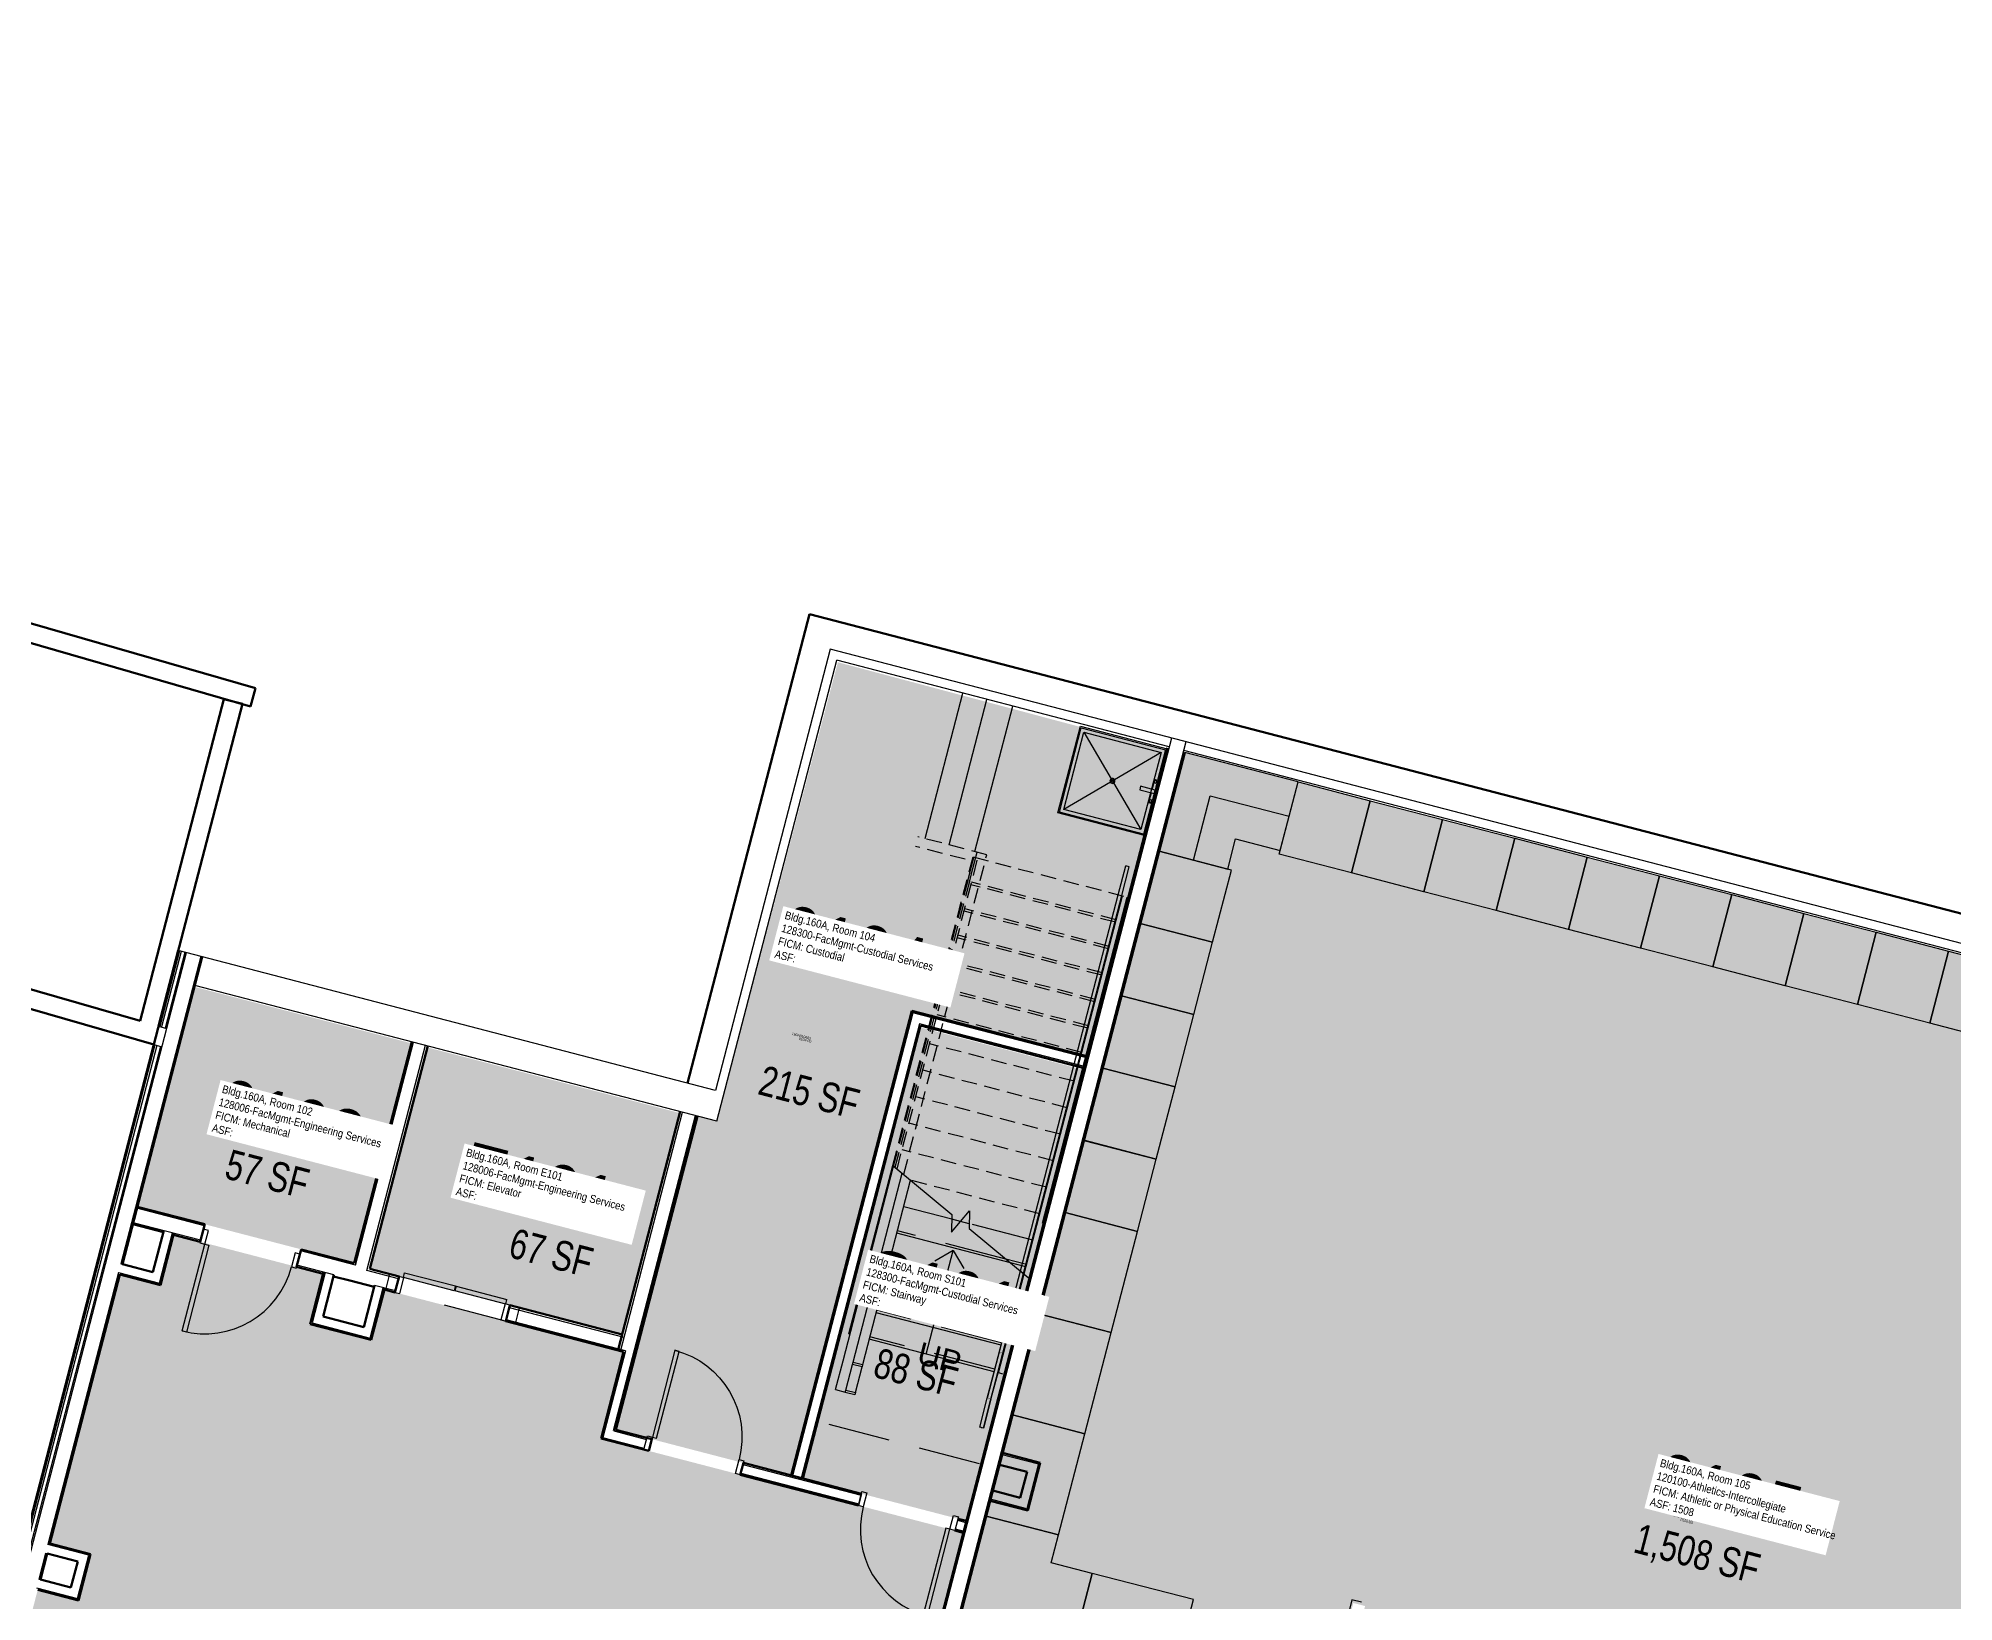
# Model space of a CAD drawing. Header units: inches. Extents: x 69197503 to 69201323, y 27704041 to 27705339.
# Drawn here: x 69199931 to 69200700, y 27704603 to 27705231 of the extents above; entities that cross this region are included whole.
import ezdxf
from ezdxf.enums import TextEntityAlignment as Align

# ---------------------------------------------------------------- set-up
doc = ezdxf.new("R2010")
doc.units = ezdxf.units.IN
doc.header["$LTSCALE"] = 100
doc.header["$MEASUREMENT"] = 0
doc.linetypes.add('DASHED2', pattern=[0.375, 0.25, -0.125])
doc.layers.get('0').update_dxf_attribs({"linetype": 'CONTINUOUS'})
for name, color, linetype in [('A-DOOR', 2, 'CONTINUOUS'), ('A-FLOR', 3, 'CONTINUOUS'), ('A-IDEN-RNUM', 7, 'CONTINUOUS'), ('A-IDEN-SNUM', 4, 'CONTINUOUS'), ('A-IDEN-VNUM', 4, 'CONTINUOUS'), ('A-MISC', 3, 'CONTINUOUS'), ('A-SITE', 3, 'CONTINUOUS'), ('A-WALL', 5, 'CONTINUOUS'), ('AREA-TEXT', 3, 'CONTINUOUS'), ('P-SANR-FIXT', 2, 'CONTINUOUS'), ('Rooms-Category-Color', 7, 'CONTINUOUS'), ('Rooms-College-Color', 7, 'CONTINUOUS'), ('Rooms-Department-Color', 7, 'CONTINUOUS'), ('Rooms-Division-Color', 7, 'CONTINUOUS'), ('Rooms-Information', 7, 'CONTINUOUS')]:
    doc.layers.add(name, color=color, linetype=linetype)
doc.styles.add('AREA', font='arial.ttf', dxfattribs={"width": 0.75, "height": 12})
doc.styles.add('Arial', font='arial.ttf')
doc.styles.add('CP_ROOMSNUMBER', font='arial.ttf', dxfattribs={"height": 1})
doc.styles.add('CP_ROOMVNUMBER', font='arial.ttf', dxfattribs={"width": 0.85, "height": 0.075})

# ---------------------------------------------------------------- blocks, each defined once
blk = doc.blocks.new('DLR_Int_WDFlushPanel_HMFrame - 36x84Door 2inchFrameHead TYPE A-4097886-ar1all Departments')
at = {"color": 0, "linetype": 'ByBlock', "lineweight": -2}
for p, q in [((16.25, 40.125), (18, 40.125)), ((16.25, 4.125), (16.25, 40.125)), ((18, 40.125), (18, 4.125)), ((-18, 4.125), (-20, 4.125)), ((-20, 4.125), (-20, -1.625)), ((-18, -1.625), (-18, 4.125)), ((18, 4.125), (16.25, 4.125)), ((20, 4.125), (18, 4.125)), ((18, 4.125), (18, -1.625)), ((20, -1.625), (20, 4.125)), ((-20, -1.625), (-18, -1.625)), ((18, -1.625), (20, -1.625))]:
    blk.add_line(p, q, dxfattribs=at)
blk.add_arc((18, 4.125), 36, 90, 180, dxfattribs=at)
blk = doc.blocks.new('DLR_ElevatorDoor_Center - 42_ x 84_-4211519-ar1all Departments')
at = {"color": 0, "linetype": 'ByBlock', "lineweight": -2}
for p, q in [((-30.9, 3.31), (-30.9, -3.31)), ((-24.9, 3.31), (-26.9, 3.31)), ((-26.9, 3.31), (-26.9, -3.31)), ((-24.9, -3.31), (-24.9, 3.31)), ((19.1, 3.31), (17.1, 3.31)), ((17.1, 3.31), (17.1, -3.31)), ((19.1, -3.31), (19.1, 3.31)), ((23.1, -3.31), (23.1, 3.31)), ((-26.9, -3.31), (-24.9, -3.31)), ((-25.15, -3.31), (-4.03, -3.31)), ((-25.15, -3.31), (-25.15, -5.31)), ((-4.03, -5.31), (-25.15, -5.31)), ((-4.03, -5.31), (-4.03, -3.31)), ((-3.78, -3.31), (17.35, -3.31)), ((-3.78, -5.31), (-3.78, -3.31)), ((17.35, -5.31), (-3.78, -5.31)), ((17.1, -3.31), (19.1, -3.31)), ((17.35, -3.31), (17.35, -5.31))]:
    blk.add_line(p, q, dxfattribs=at)
blk = doc.blocks.new('DLR_Int_WDFlushPanel_HMFrame - 36x84Door 2inchFrameHead TYPE A-4099004-ar1all Departments')
at = {"color": 0, "linetype": 'ByBlock', "lineweight": -2}
for p, q in [((-20, -2.9375), (-20, 2.8125)), ((-20, 2.8125), (-18, 2.8125)), ((-18, 2.8125), (-18, -2.9375)), ((18, -2.9375), (18, 2.8125)), ((18, 2.8125), (20, 2.8125)), ((20, 2.8125), (20, -2.9375)), ((-18, -2.9375), (-20, -2.9375)), ((16.25, -2.9375), (16.25, -38.9375)), ((18, -2.9375), (16.25, -2.9375)), ((18, -38.9375), (18, -2.9375)), ((20, -2.9375), (18, -2.9375)), ((16.25, -38.9375), (18, -38.9375))]:
    blk.add_line(p, q, dxfattribs=at)
blk.add_arc((18, -2.9375), 36, 180, 270, dxfattribs=at)
blk = doc.blocks.new('DLR_Sink_MopSink - 36_ x 36_-V3-ar1all Departments')
at = {"color": 0, "linetype": 'ByBlock', "lineweight": -2}
for p, q in [((-18, -36), (-18, 0)), ((-17.5, -35.5), (-17.5, -0.5)), ((-17.5, -0.5), (-4.75, -0.5)), ((-16, -34), (16, -2)), ((-16, -2), (16, -34)), ((-16, -34), (-16, -2)), ((-16, -2), (16, -2)), ((-4.75, 0), (-4.75, -1.75)), ((-4.75, -1.75), (-0.75, -1.75)), ((-3.25, -0.5), (-3.25, 0)), ((-3.25, -0.5), (-0.75, -0.5)), ((0.75, -0.5), (-0.75, -0.5)), ((-0.75, -0.5), (-0.75, -6.5)), ((-0.75, -6.5), (0.75, -6.5)), ((0.75, -6.5), (0.75, -0.5)), ((0.75, -0.5), (3.25, -0.5)), ((0.75, -1.75), (4.75, -1.75)), ((3.25, 0), (3.25, -0.5)), ((4.75, -1.75), (4.75, 0)), ((4.75, -0.5), (17.5, -0.5)), ((16, -2), (16, -34)), ((17.5, -0.5), (17.5, -35.5)), ((18, 0), (18, -36)), ((18, -36), (-18, -36)), ((17.5, -35.5), (-17.5, -35.5)), ((16, -34), (-16, -34))]:
    blk.add_line(p, q, dxfattribs=at)
for centre, radius, start, end in [((-4, -1.125), 0.5, 360, 180), ((-4, -1.125), 0.5, 180, 360), ((4, -1.125), 0.5, 0, 180), ((4, -1.125), 0.5, 180, 360), ((0, -18), 1, 360, 180), ((0, -18), 1, 180, 360), ((0, -18), 0.75, 0, 180), ((0, -18), 0.75, 180, 0)]:
    blk.add_arc(centre, radius, start, end, dxfattribs=at)
blk = doc.blocks.new('DLR_Locker_with_Bench - Player-3691357-ar1all Departments')
at = {"color": 0, "linetype": 'ByBlock', "lineweight": -2}
for p, q in [((-14.26, 0), (-14.26, 30)), ((-14.26, 30), (15.74, 30)), ((15.74, 30), (15.74, 0)), ((15.74, 0), (-14.26, 0))]:
    blk.add_line(p, q, dxfattribs=at)
blk = doc.blocks.new('DLR_Locker_with_Bench - Player-3667810-ar1all Departments')
at = {"color": 0, "linetype": 'ByBlock', "lineweight": -2}
for p, q in [((-14.26, 0), (-14.26, -30)), ((15.74, 0), (-14.26, 0)), ((15.74, -30), (15.74, 0)), ((-14.26, -30), (15.74, -30))]:
    blk.add_line(p, q, dxfattribs=at)
blk = doc.blocks.new('DLR_Corner_Guard - DLR_Corner_Guard-2800152-ar1all Departments')
at = {"color": 0, "linetype": 'ByBlock', "lineweight": -2}
for p, q in [((-2, 2), (-2, -2)), ((-2, -2), (2, -2))]:
    blk.add_line(p, q, dxfattribs=at)
blk = doc.blocks.new('Top Rail Type - Top Rail_Internal_-2907875-ar1all Departments')
at = {"color": 0, "linetype": 'ByBlock', "lineweight": -2}
for p, q in [((951.58, 2222.61), (951.58, 2213.61)), ((953.08, 2213.61), (953.08, 2222.61)), ((951.58, 2213.61), (951.58, 2202.42)), ((953.08, 2202.42), (953.08, 2213.61)), ((951.58, 2202.23), (951.58, 2190.21)), ((953.08, 2190.21), (953.08, 2202.23)), ((952.42, 2190.21), (952.24, 2190.21))]:
    blk.add_line(p, q, dxfattribs=at)
at = {"color": 0, "linetype": 'ByBlock', "lineweight": -2, "flags": 128}
blk.add_lwpolyline([(952.22, 2221.22), (952.25, 2221.21), (952.41, 2221.21), (952.43, 2221.22)], dxfattribs=at)
at = {"color": 0, "linetype": 'ByBlock', "lineweight": -2}
blk.add_open_spline([(952.41, 2202.21), (952.38, 2202.21), (952.33, 2202.21), (952.28, 2202.21), (952.25, 2202.21)], degree=3, dxfattribs=at)
blk = doc.blocks.new('Top Rail Type - Top Rail_Internal_-V4-ar1all Departments')
at = {"color": 0, "linetype": 'ByBlock', "lineweight": -2}
for p, q in [((951.58, 2423.21), (953.08, 2423.21)), ((951.58, 2411.21), (951.58, 2423.21)), ((953.08, 2411.21), (953.08, 2423.21)), ((951.58, 2254.33), (951.58, 2411.21)), ((953.08, 2255.03), (953.08, 2411.21)), ((953.08, 2255.03), (951.58, 2254.33)), ((953.08, 2213.21), (953.08, 2255.03)), ((951.58, 2213.21), (951.58, 2254.33)), ((951.58, 2202.21), (951.58, 2213.21)), ((953.08, 2202.21), (953.08, 2213.21)), ((951.58, 2190.21), (951.58, 2202.21)), ((953.08, 2190.21), (953.08, 2202.21)), ((951.58, 2190.21), (953.08, 2190.21))]:
    blk.add_line(p, q, dxfattribs=at)
blk = doc.blocks.new('Locker Corner Piece - Locker Corner Piece-3277594-ar1all Departments')
at = {"color": 0, "linetype": 'ByBlock', "lineweight": -2}
for p, q in [((1140.42, 2471.58), (1093.42, 2471.58)), ((1093.42, 2471.58), (1093.42, 2430.58)), ((1140.42, 2457.33), (1140.42, 2471.58)), ((1107.67, 2430.58), (1107.67, 2457.33)), ((1107.67, 2457.33), (1140.42, 2457.33)), ((1140.42, 2443.08), (1140.42, 2457.33)), ((1121.92, 2430.58), (1121.92, 2443.08)), ((1121.92, 2443.08), (1140.42, 2443.08)), ((1093.42, 2430.58), (1107.67, 2430.58)), ((1107.67, 2430.58), (1121.92, 2430.58))]:
    blk.add_line(p, q, dxfattribs=at)
blk = doc.blocks.new('Locker Corner Piece2 - Locker Corner Piece-3288999-ar1all Departments')
at = {"color": 0, "linetype": 'ByBlock', "lineweight": -2}
for p, q in [((1123.42, 2191.08), (1093.42, 2191.08)), ((1093.42, 2191.08), (1093.42, 2149.58)), ((1123.42, 2179.58), (1123.42, 2191.08)), ((1140.42, 2179.58), (1123.42, 2179.58)), ((1140.42, 2149.58), (1140.42, 2179.58)), ((1093.42, 2149.58), (1140.42, 2149.58))]:
    blk.add_line(p, q, dxfattribs=at)
blk = doc.blocks.new('DLR_Locker_with_Bench - Catcher-3673585-ar1all Departments')
at = {"color": 0, "linetype": 'ByBlock', "lineweight": -2}
for p, q in [((-20.26, 0), (-20.26, -30)), ((21.74, 0), (-20.26, 0)), ((21.74, -30), (21.74, 0)), ((-20.26, -30), (21.74, -30))]:
    blk.add_line(p, q, dxfattribs=at)
blk = doc.blocks.new('DLR_Int_WDFlushPanel_HMFrame - 36x84Door 2inchFrameHead TYPE A-4176425-ar1all Departments')
at = {"color": 0, "linetype": 'ByBlock', "lineweight": -2}
for p, q in [((16.25, 38.9375), (18, 38.9375)), ((16.25, 2.9375), (16.25, 38.9375)), ((18, 38.9375), (18, 2.9375)), ((-18, 2.9375), (-20, 2.9375)), ((-20, 2.9375), (-20, -2.8125)), ((-18, -2.8125), (-18, 2.9375)), ((18, 2.9375), (16.25, 2.9375)), ((20, 2.9375), (18, 2.9375)), ((18, 2.9375), (18, -2.8125)), ((20, -2.8125), (20, 2.9375)), ((-20, -2.8125), (-18, -2.8125)), ((18, -2.8125), (20, -2.8125))]:
    blk.add_line(p, q, dxfattribs=at)
blk.add_arc((18, 2.9375), 36, 90, 180, dxfattribs=at)
blk = doc.blocks.new('Railing - Flat Bar Baluster-3876621-ar1all Departments')
at = {"layer": 'A-FLOR'}
for p, q in [((2, 0.5), (-2, 0.5)), ((-2, 0.5), (-2, -0.5)), ((2, -0.5), (2, 0.5)), ((-2, -0.5), (2, -0.5))]:
    blk.add_line(p, q, dxfattribs=at)

msp = doc.modelspace()

# ---------------------------------------------------------------- hatches: boundary and pattern name
at = {"layer": 'Rooms-Category-Color', "true_color": 0xadadad}
for points in [[(69200162.87, 27704671.88), (69200233.24, 27704653.59), (69200281.76, 27704840.21), (69200351.67, 27704822.03), (69200383.67, 27704945.1), (69200252.04, 27704980.23), (69200203.47, 27704795.89), (69200195.64, 27704797.93)], [(69199970.63, 27704761.49), (69200057.79, 27704738.83), (69200080.76, 27704827.15), (69199993.59, 27704849.82)], [(69200237.96, 27704652.36), (69200303.65, 27704635.28), (69200350.76, 27704816.49), (69200285.07, 27704833.57)], [(69200087.17, 27704825.49), (69200188.55, 27704799.13), (69200165.43, 27704710.19), (69200064.05, 27704736.55)]]:
    msp.add_hatch(color=253, dxfattribs=at).paths.add_polyline_path(points)
at = {"layer": 'Rooms-Category-Color', "true_color": 0xfbafa2}
for points in [[(69200301.19, 27704597.03), (69200447.82, 27704558.9), (69200459.11, 27704602.33), (69200463.83, 27704601.11), (69200438.06, 27704502.02), (69200813.58, 27704404.39), (69200917.9, 27704807.09), (69200391.41, 27704943.99)], [(69199920.7, 27704318.86), (69199959.41, 27704308.79), (69199960.35, 27704312.42), (69199963.62, 27704311.57), (69199987.71, 27704404.21), (69200089.93, 27704377.63), (69200130.19, 27704532.48), (69200101.64, 27704539.9), (69200102.87, 27704544.62), (69200305.99, 27704491.81), (69200330.09, 27704584.48), (69200292.95, 27704594.13), (69200302.42, 27704630.56), (69200156.92, 27704668.39), (69200166.58, 27704703.05), (69200069.88, 27704728.19), (69200064.63, 27704708), (69200040.07, 27704714.39), (69200045.32, 27704734.58), (69199985.2, 27704750.21), (69199979.95, 27704730.02), (69199963.55, 27704734.28), (69199935.46, 27704626.25), (69199951.86, 27704621.99), (69199947.01, 27704603.36), (69199930.62, 27704607.62), (69199867.03, 27704363.06), (69199892.13, 27704356.54), (69199885.71, 27704331.83), (69199921.64, 27704322.49)]]:
    msp.add_hatch(color=21, dxfattribs=at).paths.add_polyline_path(points)
at = {"layer": 'Rooms-College-Color', "true_color": 0xadadad}
for points in [[(69200162.87, 27704671.88), (69200233.24, 27704653.59), (69200281.76, 27704840.21), (69200351.67, 27704822.03), (69200383.67, 27704945.1), (69200252.04, 27704980.23), (69200203.47, 27704795.89), (69200195.64, 27704797.93)], [(69199970.63, 27704761.49), (69200057.79, 27704738.83), (69200080.76, 27704827.15), (69199993.59, 27704849.82)], [(69200237.96, 27704652.36), (69200303.65, 27704635.28), (69200350.76, 27704816.49), (69200285.07, 27704833.57)], [(69200087.17, 27704825.49), (69200188.55, 27704799.13), (69200165.43, 27704710.19), (69200064.05, 27704736.55)]]:
    msp.add_hatch(color=253, dxfattribs=at).paths.add_polyline_path(points)
at = {"layer": 'Rooms-College-Color', "true_color": 0xffff64}
for points in [[(69200301.19, 27704597.03), (69200447.82, 27704558.9), (69200459.11, 27704602.33), (69200463.83, 27704601.11), (69200438.06, 27704502.02), (69200813.58, 27704404.39), (69200917.9, 27704807.09), (69200391.41, 27704943.99)], [(69199920.7, 27704318.86), (69199959.41, 27704308.79), (69199960.35, 27704312.42), (69199963.62, 27704311.57), (69199987.71, 27704404.21), (69200089.93, 27704377.63), (69200130.19, 27704532.48), (69200101.64, 27704539.9), (69200102.87, 27704544.62), (69200305.99, 27704491.81), (69200330.09, 27704584.48), (69200292.95, 27704594.13), (69200302.42, 27704630.56), (69200156.92, 27704668.39), (69200166.58, 27704703.05), (69200069.88, 27704728.19), (69200064.63, 27704708), (69200040.07, 27704714.39), (69200045.32, 27704734.58), (69199985.2, 27704750.21), (69199979.95, 27704730.02), (69199963.55, 27704734.28), (69199935.46, 27704626.25), (69199951.86, 27704621.99), (69199947.01, 27704603.36), (69199930.62, 27704607.62), (69199867.03, 27704363.06), (69199892.13, 27704356.54), (69199885.71, 27704331.83), (69199921.64, 27704322.49)]]:
    msp.add_hatch(color=51, dxfattribs=at).paths.add_polyline_path(points)
at = {"layer": 'Rooms-Department-Color', "true_color": 0xacacac}
for points in [[(69200162.87, 27704671.88), (69200233.24, 27704653.59), (69200281.76, 27704840.21), (69200351.67, 27704822.03), (69200383.67, 27704945.1), (69200252.04, 27704980.23), (69200203.47, 27704795.89), (69200195.64, 27704797.93)], [(69199970.63, 27704761.49), (69200057.79, 27704738.83), (69200080.76, 27704827.15), (69199993.59, 27704849.82)], [(69200237.96, 27704652.36), (69200303.65, 27704635.28), (69200350.76, 27704816.49), (69200285.07, 27704833.57)], [(69200087.17, 27704825.49), (69200188.55, 27704799.13), (69200165.43, 27704710.19), (69200064.05, 27704736.55)]]:
    msp.add_hatch(color=253, dxfattribs=at).paths.add_polyline_path(points)
at = {"layer": 'Rooms-Department-Color', "true_color": 0x604aed}
for points in [[(69200301.19, 27704597.03), (69200447.82, 27704558.9), (69200459.11, 27704602.33), (69200463.83, 27704601.11), (69200438.06, 27704502.02), (69200813.58, 27704404.39), (69200917.9, 27704807.09), (69200391.41, 27704943.99)], [(69199920.7, 27704318.86), (69199959.41, 27704308.79), (69199960.35, 27704312.42), (69199963.62, 27704311.57), (69199987.71, 27704404.21), (69200089.93, 27704377.63), (69200130.19, 27704532.48), (69200101.64, 27704539.9), (69200102.87, 27704544.62), (69200305.99, 27704491.81), (69200330.09, 27704584.48), (69200292.95, 27704594.13), (69200302.42, 27704630.56), (69200156.92, 27704668.39), (69200166.58, 27704703.05), (69200069.88, 27704728.19), (69200064.63, 27704708), (69200040.07, 27704714.39), (69200045.32, 27704734.58), (69199985.2, 27704750.21), (69199979.95, 27704730.02), (69199963.55, 27704734.28), (69199935.46, 27704626.25), (69199951.86, 27704621.99), (69199947.01, 27704603.36), (69199930.62, 27704607.62), (69199867.03, 27704363.06), (69199892.13, 27704356.54), (69199885.71, 27704331.83), (69199921.64, 27704322.49)]]:
    msp.add_hatch(color=173, dxfattribs=at).paths.add_polyline_path(points)
at = {"layer": 'Rooms-Division-Color', "true_color": 0xadadad}
for points in [[(69200162.87, 27704671.88), (69200233.24, 27704653.59), (69200281.76, 27704840.21), (69200351.67, 27704822.03), (69200383.67, 27704945.1), (69200252.04, 27704980.23), (69200203.47, 27704795.89), (69200195.64, 27704797.93)], [(69199970.63, 27704761.49), (69200057.79, 27704738.83), (69200080.76, 27704827.15), (69199993.59, 27704849.82)], [(69200237.96, 27704652.36), (69200303.65, 27704635.28), (69200350.76, 27704816.49), (69200285.07, 27704833.57)], [(69200087.17, 27704825.49), (69200188.55, 27704799.13), (69200165.43, 27704710.19), (69200064.05, 27704736.55)]]:
    msp.add_hatch(color=253, dxfattribs=at).paths.add_polyline_path(points)
at = {"layer": 'Rooms-Division-Color', "true_color": 0x604aed}
for points in [[(69200301.19, 27704597.03), (69200447.82, 27704558.9), (69200459.11, 27704602.33), (69200463.83, 27704601.11), (69200438.06, 27704502.02), (69200813.58, 27704404.39), (69200917.9, 27704807.09), (69200391.41, 27704943.99)], [(69199920.7, 27704318.86), (69199959.41, 27704308.79), (69199960.35, 27704312.42), (69199963.62, 27704311.57), (69199987.71, 27704404.21), (69200089.93, 27704377.63), (69200130.19, 27704532.48), (69200101.64, 27704539.9), (69200102.87, 27704544.62), (69200305.99, 27704491.81), (69200330.09, 27704584.48), (69200292.95, 27704594.13), (69200302.42, 27704630.56), (69200156.92, 27704668.39), (69200166.58, 27704703.05), (69200069.88, 27704728.19), (69200064.63, 27704708), (69200040.07, 27704714.39), (69200045.32, 27704734.58), (69199985.2, 27704750.21), (69199979.95, 27704730.02), (69199963.55, 27704734.28), (69199935.46, 27704626.25), (69199951.86, 27704621.99), (69199947.01, 27704603.36), (69199930.62, 27704607.62), (69199867.03, 27704363.06), (69199892.13, 27704356.54), (69199885.71, 27704331.83), (69199921.64, 27704322.49)]]:
    msp.add_hatch(color=173, dxfattribs=at).paths.add_polyline_path(points)

# ---------------------------------------------------------------- linework, layer by layer
at = {"layer": 'A-FLOR', "linetype": 'DASHED2', "lineweight": -2, "ltscale": 0.25}
for p, q in [((69200275.11, 27704777.39), (69200307.86, 27704903.33)), ((69200278.52, 27704774.57), (69200311.89, 27704902.92)), ((69200303.14, 27704901.07), (69200283.17, 27704906.26)), ((69200311.89, 27704902.92), (69200284.17, 27704910.13)), ((69200304.75, 27704891.35), (69200308.02, 27704903.93)), ((69200274.45, 27704777.77), (69200306.73, 27704901.91)), ((69200303.62, 27704889.93), (69200305.88, 27704898.64))]:
    msp.add_line(p, q, dxfattribs=at)
at = {"layer": 'A-FLOR', "linetype": 'DASHED2', "ltscale": 0.25}
for p, q in [((69200274.11, 27704778.06), (69200306.34, 27704902.01)), ((69200275.81, 27704776.65), (69200308.27, 27704901.51)), ((69200306.34, 27704902.01), (69200368.28, 27704885.91)), ((69200363.58, 27704875.77), (69200305.51, 27704890.87)), ((69200363.83, 27704876.73), (69200305.76, 27704891.83)), ((69200360.81, 27704865.12), (69200302.74, 27704880.22)), ((69200361.06, 27704866.09), (69200302.99, 27704881.19)), ((69200358.04, 27704854.47), (69200299.97, 27704869.57)), ((69200358.29, 27704855.44), (69200300.22, 27704870.54)), ((69200355.27, 27704843.83), (69200297.2, 27704858.93)), ((69200355.52, 27704844.8), (69200297.45, 27704859.9)), ((69200352.75, 27704834.15), (69200294.69, 27704849.25)), ((69200352.5, 27704833.18), (69200294.43, 27704848.28)), ((69200349.99, 27704823.5), (69200291.92, 27704838.6)), ((69200346.97, 27704811.89), (69200288.9, 27704826.99)), ((69200344.2, 27704801.24), (69200286.13, 27704816.34)), ((69200341.43, 27704790.6), (69200283.36, 27704805.7)), ((69200338.66, 27704779.95), (69200280.59, 27704795.05)), ((69200335.89, 27704769.31), (69200277.83, 27704784.41)), ((69200333.13, 27704758.66), (69200281.26, 27704772.15))]:
    msp.add_line(p, q, dxfattribs=at)
at = {"layer": 'A-FLOR'}
for p, q in [((69200326.84, 27704734.48), (69200366.34, 27704886.41)), ((69200334.21, 27704754.89), (69200368.28, 27704885.91)), ((69200349.73, 27704822.54), (69200291.67, 27704837.64)), ((69200256.51, 27704710.39), (69200274.11, 27704778.06)), ((69200297.82, 27704756.47), (69200278.49, 27704761.5)), ((69200321.39, 27704738.98), (69200275.72, 27704750.86)), ((69200301.32, 27704755.56), (69200297.82, 27704756.47)), ((69200304.82, 27704754.65), (69200301.32, 27704755.56)), ((69200287.48, 27704702.33), (69200298.3, 27704743.95)), ((69200298.3, 27704743.95), (69200290.99, 27704739.65)), ((69200298.3, 27704743.95), (69200302.6, 27704736.63)), ((69200323.13, 27704727.16), (69200272.95, 27704740.21)), ((69200316.52, 27704694.78), (69200326.84, 27704734.48)), ((69200327.84, 27704738.34), (69200319.56, 27704740.49)), ((69200327.59, 27704737.37), (69200321.39, 27704738.98)), ((69200320.36, 27704716.52), (69200270.18, 27704729.56)), ((69200324.82, 27704726.72), (69200324.58, 27704726.79)), ((69200138.53, 27704710.34), (69200094.01, 27704721.92)), ((69200317.59, 27704705.87), (69200267.42, 27704718.92)), ((69200322.05, 27704716.08), (69200321.81, 27704716.14)), ((69200256.91, 27704710.28), (69200256.51, 27704710.39)), ((69200314.82, 27704695.22), (69200264.65, 27704708.27)), ((69200319.29, 27704705.43), (69200319.04, 27704705.49)), ((69200318.36, 27704694.3), (69200316.28, 27704694.85))]:
    msp.add_line(p, q, dxfattribs=at)
at = {"layer": 'A-FLOR', "linetype": 'ByBlock', "lineweight": -2}
for p, q in [((69200254.14, 27704699.64), (69200274.45, 27704777.77)), ((69200258.13, 27704699.12), (69200277.86, 27704774.96)), ((69200262.01, 27704698.11), (69200281.26, 27704772.15)), ((69200274.45, 27704777.77), (69200281.26, 27704772.15)), ((69200251.12, 27704688.02), (69200254.14, 27704699.64)), ((69200255.21, 27704687.86), (69200257.88, 27704698.15)), ((69200259.08, 27704686.86), (69200261.75, 27704697.14)), ((69200251.12, 27704688.02), (69200254.99, 27704687.02))]:
    msp.add_line(p, q, dxfattribs=at)
at = {"layer": 'A-FLOR', "linetype": 'Continuous'}
for p, q in [((69200274.11, 27704778.06), (69200297.85, 27704758.43)), ((69200297.74, 27704751.23), (69200304.91, 27704759.9)), ((69200297.85, 27704758.43), (69200297.74, 27704751.23)), ((69200304.91, 27704759.9), (69200304.79, 27704752.7)), ((69200304.79, 27704752.7), (69200328.54, 27704733.07))]:
    msp.add_line(p, q, dxfattribs=at)
at = {"layer": 'A-FLOR', "linetype": 'DASHED2'}
for p, q in [((69200319.56, 27704740.49), (69200275.97, 27704751.82)), ((69200330.36, 27704748.01), (69200304.82, 27704754.65)), ((69200323.38, 27704728.13), (69200273.2, 27704741.18)), ((69200320.61, 27704717.48), (69200270.44, 27704730.53)), ((69200325.07, 27704727.69), (69200324.83, 27704727.75)), ((69200317.84, 27704706.84), (69200267.67, 27704719.89)), ((69200322.31, 27704717.04), (69200322.06, 27704717.11)), ((69200315.08, 27704696.19), (69200264.9, 27704709.24)), ((69200319.54, 27704706.4), (69200319.3, 27704706.46)), ((69200316.77, 27704695.75), (69200316.53, 27704695.82)), ((69200308.99, 27704658.25), (69200247.05, 27704674.36))]:
    msp.add_line(p, q, dxfattribs=at)
at = {"layer": 'A-FLOR', "ltscale": 0.25}
for points in [[(69200287.07, 27704909.38), (69200302.27, 27704967.81)], [(69200296.7, 27704906.87), (69200311.9, 27704965.31)], [(69200307.12, 27704904.16), (69200322.32, 27704962.6)]]:
    msp.add_lwpolyline(points, dxfattribs=at)
at = {"layer": 'A-SITE', "lineweight": 50}
for p, q in [((69200018.15, 27704969.81), (69199111.43, 27705230.85)), ((69199116.64, 27705221.42), (69200016.04, 27704962.48)), ((69200005.44, 27704965.43), (69199971.83, 27704836.16)), ((69200012.82, 27704963.51), (69200005.44, 27704965.43)), ((69200016.04, 27704962.48), (69200018.15, 27704969.81)), ((69199977.24, 27704826.66), (69200012.82, 27704963.51)), ((69199971.83, 27704836.16), (69199714.74, 27704910.17)), ((69199801.44, 27704877.28), (69199977.24, 27704826.66))]:
    msp.add_line(p, q, dxfattribs=at)
at = {"layer": 'A-WALL', "lineweight": 50}
for p, q in [((69200240.67, 27704999.59), (69200191.68, 27704811.16)), ((69201129.61, 27704768.45), (69200240.67, 27704999.59)), ((69200384.39, 27704945.81), (69200292.95, 27704594.13)), ((69200301.19, 27704597.03), (69200391.41, 27704943.99)), ((69199987.04, 27704864.37), (69199979.16, 27704834.05)), ((69199964.62, 27704738.4), (69199996.72, 27704861.85)), ((69200281.76, 27704840.21), (69200233.24, 27704653.59)), ((69200237.96, 27704652.36), (69200285.25, 27704834.27)), ((69200281.76, 27704840.21), (69200351.58, 27704822.06)), ((69200350.94, 27704817.19), (69200285.25, 27704834.27)), ((69199977.24, 27704826.66), (69199848.41, 27704331.19)), ((69200080.92, 27704827.76), (69200057.79, 27704738.83)), ((69200064.05, 27704736.55), (69200087.33, 27704826.09)), ((69200162.11, 27704671.43), (69200195.04, 27704798.08)), ((69200162.87, 27704671.88), (69200195.64, 27704797.93)), ((69200188.71, 27704799.73), (69200163.95, 27704704.52)), ((69199997.73, 27704754.44), (69199970.63, 27704761.49)), ((69199968.8, 27704754.47), (69199981.08, 27704751.28)), ((69199981.24, 27704751.89), (69199976.9, 27704735.2)), ((69199979.95, 27704730.02), (69199985.35, 27704750.82)), ((69199985.2, 27704750.21), (69199995.9, 27704747.43)), ((69199995.9, 27704747.43), (69199997.73, 27704754.44)), ((69200036.44, 27704744.38), (69200034.61, 27704737.36)), ((69200057.79, 27704738.83), (69200036.44, 27704744.38)), ((69199935.46, 27704626.25), (69199963.55, 27704734.28)), ((69199963.55, 27704734.28), (69199979.95, 27704730.02)), ((69199976.9, 27704735.2), (69199964.62, 27704738.4)), ((69200034.61, 27704737.36), (69200045.32, 27704734.58)), ((69200045.48, 27704735.18), (69200040.07, 27704714.39)), ((69200045.25, 27704717.43), (69200049.59, 27704734.11)), ((69200049.43, 27704733.51), (69200055.97, 27704731.81)), ((69200075.8, 27704733.5), (69200064.05, 27704736.55)), ((69200074.13, 27704727.09), (69200075.8, 27704733.5)), ((69200055.97, 27704731.81), (69200065.77, 27704729.26)), ((69200065.92, 27704729.87), (69200061.59, 27704713.18)), ((69200064.63, 27704708), (69200070.04, 27704728.8)), ((69200069.88, 27704728.19), (69200074.13, 27704727.09)), ((69200120.32, 27704721.92), (69200118.65, 27704715.51)), ((69200165.43, 27704710.19), (69200120.32, 27704721.92)), ((69200040.07, 27704714.39), (69200064.63, 27704708)), ((69200061.59, 27704713.18), (69200045.25, 27704717.43)), ((69200118.65, 27704715.51), (69200165.98, 27704703.21)), ((69200165.98, 27704703.21), (69200156.92, 27704668.39)), ((69200156.92, 27704668.39), (69200176.07, 27704663.41)), ((69200177.3, 27704668.13), (69200162.87, 27704671.88)), ((69200176.07, 27704663.41), (69200177.3, 27704668.13)), ((69200214.07, 27704658.57), (69200212.85, 27704653.85)), ((69200261.52, 27704646.23), (69200214.07, 27704658.57)), ((69200317.01, 27704657.88), (69200314.31, 27704647.47)), ((69200328.02, 27704655.01), (69200317.01, 27704657.88)), ((69200318.24, 27704662.6), (69200333.36, 27704658.66)), ((69200333.36, 27704658.66), (69200328.36, 27704639.43)), ((69200212.85, 27704653.85), (69200260.29, 27704641.51)), ((69200325.32, 27704644.61), (69200328.02, 27704655.01)), ((69200328.36, 27704639.43), (69200313.24, 27704643.36)), ((69200314.31, 27704647.47), (69200325.32, 27704644.61)), ((69200303.65, 27704635.28), (69200300.23, 27704636.17)), ((69199951.86, 27704621.99), (69199935.46, 27704626.25)), ((69200299.01, 27704631.45), (69200302.42, 27704630.56)), ((69199931.69, 27704611.73), (69199934.39, 27704622.14)), ((69199934.39, 27704622.14), (69199946.67, 27704618.94)), ((69199946.67, 27704618.94), (69199943.97, 27704608.54)), ((69199947.01, 27704603.36), (69199951.86, 27704621.99)), ((69199943.97, 27704608.54), (69199931.69, 27704611.73)), ((69199930.62, 27704607.62), (69199947.01, 27704603.36))]:
    msp.add_line(p, q, dxfattribs=at)
at = {"layer": 'A-WALL'}
for p, q in [((69200249, 27704985.41), (69200202.93, 27704808.23)), ((69200203.47, 27704795.89), (69200251.59, 27704980.99)), ((69201115.44, 27704760.12), (69200249, 27704985.41)), ((69200385.15, 27704946.26), (69200251.59, 27704980.99)), ((69200386.06, 27704949.77), (69200293.71, 27704594.58)), ((69200391.87, 27704948.26), (69200300.43, 27704596.58)), ((69200919.03, 27704807.45), (69200390.96, 27704944.75)), ((69200202.93, 27704808.23), (69199987.04, 27704864.37)), ((69199990.31, 27704863.52), (69199852.53, 27704333.61)), ((69199996.12, 27704862.01), (69199964.02, 27704738.55)), ((69199987.53, 27704864.24), (69199979.64, 27704833.91)), ((69199988.25, 27704864.05), (69199980.36, 27704833.7)), ((69199989.71, 27704863.67), (69199981.8, 27704833.29)), ((69200203.47, 27704795.89), (69199993.75, 27704850.42)), ((69199979.16, 27704834.05), (69199982.41, 27704833.11)), ((69200282.21, 27704839.45), (69200233.84, 27704653.43)), ((69200284.81, 27704835.03), (69200237.35, 27704652.52)), ((69200352.01, 27704821.3), (69200282.21, 27704839.45)), ((69200351.1, 27704817.79), (69200284.81, 27704835.03)), ((69199977.72, 27704826.53), (69199849.02, 27704331.55)), ((69199978.44, 27704826.32), (69199849.94, 27704332.09)), ((69199979.88, 27704825.9), (69199851.76, 27704333.16)), ((69199977.24, 27704826.66), (69199980.49, 27704825.73)), ((69200058.24, 27704738.06), (69200081.52, 27704827.6)), ((69200062.83, 27704735.84), (69200086.36, 27704826.34)), ((69200164.67, 27704703.3), (69200189.67, 27704799.48)), ((69199997.57, 27704753.84), (69199969.87, 27704761.04)), ((69199996.06, 27704748.03), (69199968.96, 27704755.08)), ((69199979.5, 27704730.78), (69199984.75, 27704750.97)), ((69200058.24, 27704738.06), (69200036.28, 27704743.77)), ((69199963.11, 27704735.05), (69199934.7, 27704625.8)), ((69199962.95, 27704734.44), (69199963.55, 27704734.28)), ((69199963.11, 27704735.05), (69199979.5, 27704730.78)), ((69199964.02, 27704738.55), (69199964.62, 27704738.4)), ((69200049.59, 27704734.11), (69200034.77, 27704737.97)), ((69200046.08, 27704735.03), (69200040.83, 27704714.84)), ((69200049.59, 27704734.11), (69200049.43, 27704733.51)), ((69200075.55, 27704732.53), (69200062.83, 27704735.84)), ((69200064.18, 27704708.76), (69200069.43, 27704728.95)), ((69200065.92, 27704729.87), (69200065.77, 27704729.26)), ((69200074.29, 27704727.69), (69200065.92, 27704729.87)), ((69200070.04, 27704728.8), (69200069.88, 27704728.19)), ((69200166.14, 27704708.97), (69200120.07, 27704720.95)), ((69200040.83, 27704714.84), (69200064.18, 27704708.76)), ((69200166.74, 27704703.65), (69200118.81, 27704716.11)), ((69200166.74, 27704703.65), (69200157.69, 27704668.84)), ((69200157.69, 27704668.84), (69200174.29, 27704664.52)), ((69200162.11, 27704671.43), (69200175.2, 27704668.03)), ((69200213.92, 27704657.96), (69200261.36, 27704645.63)), ((69200316.57, 27704658.64), (69200313.7, 27704647.63)), ((69200317.48, 27704662.15), (69200332.6, 27704658.22)), ((69200332.6, 27704658.22), (69200327.91, 27704640.19)), ((69200213.01, 27704654.46), (69200260.45, 27704642.12)), ((69200313.24, 27704643.36), (69200312.63, 27704643.52)), ((69200327.91, 27704640.19), (69200312.79, 27704644.12)), ((69200314.31, 27704647.47), (69200313.7, 27704647.63)), ((69200300.08, 27704635.56), (69200303.49, 27704634.67)), ((69199951.09, 27704621.54), (69199934.7, 27704625.8)), ((69199934.86, 27704626.41), (69199935.46, 27704626.25)), ((69200299.16, 27704632.05), (69200302.58, 27704631.17)), ((69199933.79, 27704622.29), (69199931.08, 27704611.89)), ((69199933.79, 27704622.29), (69199934.39, 27704622.14)), ((69199946.56, 27704604.12), (69199951.09, 27704621.54)), ((69199931.08, 27704611.89), (69199931.69, 27704611.73)), ((69199930.17, 27704608.38), (69199946.56, 27704604.12))]:
    msp.add_line(p, q, dxfattribs=at)
for points in [[(69200233.84, 27704653.43), (69200237.35, 27704652.52)], [(69200261.52, 27704646.23), (69200260.29, 27704641.51)], [(69200300.23, 27704636.17), (69200299.01, 27704631.45)]]:
    msp.add_lwpolyline(points, dxfattribs=at)

# ---------------------------------------------------------------- block references
at = {"layer": 'A-DOOR'}
for name, p, rotation in [('DLR_Int_WDFlushPanel_HMFrame - 36x84Door 2inchFrameHead TYPE A-4097886-ar1all Departments', (69200016.17, 27704745.9), 165.424948968805), ('DLR_Int_WDFlushPanel_HMFrame - 36x84Door 2inchFrameHead TYPE A-4099004-ar1all Departments', (69200280.38, 27704639.3), 345.4249490081506)]:
    msp.add_blockref(name, p, dxfattribs=dict(at, rotation=rotation))
at = {"layer": 'A-DOOR', "xscale": -1, "rotation": 345.4249489482734}
msp.add_blockref('DLR_Int_WDFlushPanel_HMFrame - 36x84Door 2inchFrameHead TYPE A-4176425-ar1all Departments', (69200194.2, 27704661.61), dxfattribs=at)
at = {"layer": 'A-FLOR'}
for name, p, rotation in [('Locker Corner Piece - Locker Corner Piece-3277594-ar1all Departments', (69198711.2, 27702827.1), 345.424948968805), ('DLR_Locker_with_Bench - Player-3691357-ar1all Departments', (69200443.15, 27704899.54), 345.424948968805), ('DLR_Locker_with_Bench - Player-3691357-ar1all Departments', (69200472.18, 27704891.99), 345.424948968805), ('DLR_Locker_with_Bench - Player-3691357-ar1all Departments', (69200501.22, 27704884.44), 345.424948968805), ('DLR_Locker_with_Bench - Player-3667810-ar1all Departments', (69200377.13, 27704889.08), 75.424948968805), ('DLR_Locker_with_Bench - Player-3691357-ar1all Departments', (69200530.25, 27704876.89), 345.424948968805), ('DLR_Locker_with_Bench - Player-3691357-ar1all Departments', (69200559.29, 27704869.34), 345.424948968805), ('DLR_Locker_with_Bench - Player-3691357-ar1all Departments', (69200588.32, 27704861.79), 345.424948968805), ('DLR_Locker_with_Bench - Player-3691357-ar1all Departments', (69200617.36, 27704854.24), 345.424948968805), ('DLR_Locker_with_Bench - Player-3667810-ar1all Departments', (69200369.58, 27704860.04), 75.424948968805), ('DLR_Locker_with_Bench - Player-3691357-ar1all Departments', (69200646.39, 27704846.69), 345.424948968805), ('DLR_Locker_with_Bench - Player-3691357-ar1all Departments', (69200675.42, 27704839.14), 345.424948968805), ('DLR_Locker_with_Bench - Player-3691357-ar1all Departments', (69200704.46, 27704831.59), 345.424948968805), ('DLR_Locker_with_Bench - Player-3667810-ar1all Departments', (69200362.03, 27704831.01), 75.424948968805), ('DLR_Locker_with_Bench - Player-3667810-ar1all Departments', (69200354.48, 27704801.97), 75.424948968805), ('DLR_Locker_with_Bench - Player-3667810-ar1all Departments', (69200346.93, 27704772.94), 75.424948968805), ('DLR_Locker_with_Bench - Catcher-3673585-ar1all Departments', (69200337.87, 27704738.1), 75.424948968805), ('DLR_Locker_with_Bench - Catcher-3673585-ar1all Departments', (69200327.3, 27704697.45), 75.424948968805), ('DLR_Locker_with_Bench - Catcher-3673585-ar1all Departments', (69200316.73, 27704656.8), 75.424948968805), ('Locker Corner Piece2 - Locker Corner Piece-3288999-ar1all Departments', (69198702.02, 27702791.78), 345.424948968805), ('DLR_Locker_with_Bench - Catcher-3673585-ar1all Departments', (69200367.72, 27704579.73), 165.424948968805)]:
    msp.add_blockref(name, p, dxfattribs=dict(at, rotation=rotation))
at = {"layer": 'A-FLOR', "xscale": -1, "rotation": 345.4249490627842}
for name in ['Top Rail Type - Top Rail_Internal_-V4-ar1all Departments', 'Top Rail Type - Top Rail_Internal_-2907875-ar1all Departments']:
    msp.add_blockref(name, (69200680.28, 27702313.4), dxfattribs=at)
at = {"layer": 'A-FLOR', "linetype": 'ByBlock', "lineweight": -2, "xscale": -1, "rotation": 165.4249490627842}
for p in [(69200259.94, 27704698.13), (69200257.02, 27704686.88)]:
    msp.add_blockref('Railing - Flat Bar Baluster-3876621-ar1all Departments', p, dxfattribs=at)
at = {"layer": 'A-MISC'}
for name, p, rotation in [('DLR_ElevatorDoor_Center - 42_ x 84_-4211519-ar1all Departments', (69200093.45, 27704725.49), 165.424948968805), ('DLR_Corner_Guard - DLR_Corner_Guard-2800152-ar1all Departments', (69200459.98, 27704601.2), 255.4249489688049)]:
    msp.add_blockref(name, p, dxfattribs=dict(at, rotation=rotation))
at = {"layer": 'P-SANR-FIXT', "rotation": 255.4249489688047}
msp.add_blockref('DLR_Sink_MopSink - 36_ x 36_-V3-ar1all Departments', (69200379.77, 27704928.03), dxfattribs=at)

# ---------------------------------------------------------------- texts
at = {"layer": 'A-FLOR', "lineweight": 20, "insert": (69200302.44, 27704702.91), "char_height": 9, "width": 17.1936, "attachment_point": 3, "rotation": 345.42495, "line_spacing_factor": 0.974696, "style": 'Arial'}
msp.add_mtext('UP', dxfattribs=at)
at = {"layer": 'A-IDEN-RNUM', "style": 'CP_ROOMSNUMBER'}
for s, p in [('0104-00', (69200236.29, 27704828.63)), ('0102-00', (69200014.49, 27704791.97)), ('E101-00', (69200127.66, 27704762.54)), ('S101-00', (69200280.15, 27704722.89)), ('0105-00', (69200590.44, 27704635.31))]:
    msp.add_text(s, height=1, rotation=345.42495, dxfattribs=at).set_placement(p)
at = {"layer": 'A-IDEN-SNUM', "style": 'CP_ROOMSNUMBER'}
for s, p in [('160A010400', (69200233.45, 27704830.55)), ('160A010200', (69200011.65, 27704793.89)), ('160AE10100', (69200124.82, 27704764.46)), ('160AS10100', (69200277.31, 27704724.81)), ('160A010500', (69200587.6, 27704637.24))]:
    msp.add_text(s, height=1, rotation=345.42495, dxfattribs=at).set_placement(p)
at = {"layer": 'A-IDEN-VNUM', "style": 'CP_ROOMVNUMBER', "width": 0.85}
for s, p in [('0104', (69200226.41, 27704861.56)), ('0102', (69200000.36, 27704791.72)), ('E101', (69200098.37, 27704766.23)), ('S101', (69200260.47, 27704723.56)), ('0105', (69200577.99, 27704641.52))]:
    msp.add_text(s, height=22.5, rotation=345.42495, dxfattribs=at).set_placement(p)
at = {"layer": 'AREA-TEXT', "style": 'AREA', "width": 0.75}
for s, p in [('215 SF', (69200240.52, 27704807.54)), ('57 SF', (69200022.86, 27704774.67)), ('67 SF', (69200136.89, 27704743.02)), ('88 SF', (69200283.39, 27704694.92)), ('1,508 SF', (69200597.28, 27704622.21))]:
    msp.add_text(s, height=12, rotation=345.42, dxfattribs=at).set_placement(p, align=Align.MIDDLE_CENTER)

# ---------------------------------------------------------------- next in the draw order: texts
at = {"layer": 'Rooms-Information', "width": 72, "attachment_point": 7, "rotation": 345.42495, "style": 'CP_ROOMVNUMBER', "bg_fill": 3, "box_fill_scale": 1.5, "bg_fill_color": 256, "bg_fill_true_color": 13158600, "bg_fill_transparency": 0}
for s, insert, char_height in [('Bldg.160A, Room 104^M^J128300-FacMgmt-Custodial Services^M^JFICM: Custodial^M^JASF: ', (69200226.41, 27704861.56), 3.2143), ('Bldg.160A, Room 102^M^J128006-FacMgmt-Engineering Services^M^JFICM: Mechanical^M^JASF: ', (69200000.36, 27704791.72), 3.2143), ('Bldg.160A, Room E101^M^J128006-FacMgmt-Engineering Services^M^JFICM: Elevator^M^JASF: ', (69200098.37, 27704766.23), 3.2143), ('Bldg.160A, Room S101^M^J128300-FacMgmt-Custodial Services^M^JFICM: Stairway^M^JASF: ', (69200260.47, 27704723.56), 3.2143), ('Bldg.160A, Room 105^M^J120100-Athletics-Intercollegiate^M^JFICM: Athletic or Physical Education Service^M^JASF: 1508', (69200577.99, 27704641.52), 3.21429)]:
    msp.add_mtext(s, dxfattribs=dict(at, insert=insert, char_height=char_height))

doc.saveas('drawing.dxf')
